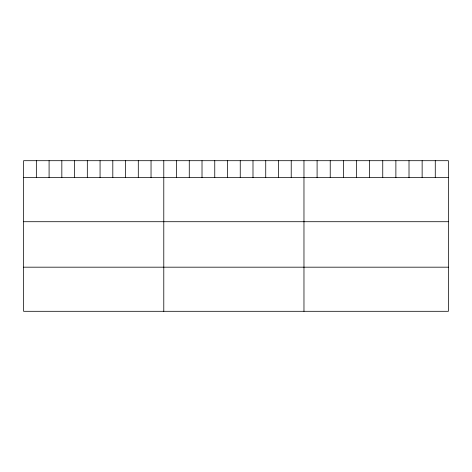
<?xml version="1.0" encoding="UTF-8"?>
<svg xmlns="http://www.w3.org/2000/svg" width="472" height="472" viewBox="0 0 472 472"><rect width="100%" height="100%" fill="white"/><g stroke="black" fill="none" stroke-linecap="round" stroke-linejoin="round"><path stroke-width="0.71" d="M448.4 177.59L448.4 311.302L23.6 311.302L23.6 160.698L448.4 160.698L448.4 177.59L23.6 177.59M23.6 221.716L448.4 221.716M23.6 267.181L448.4 267.181M435.272 160.698L435.272 177.59M422.139 160.698L422.139 177.59M409.012 160.698L409.012 177.59M395.878 160.698L395.878 177.59M382.751 160.698L382.751 177.59M369.617 160.698L369.617 177.59M356.49 160.698L356.49 177.59M343.356 160.698L343.356 177.59M330.229 160.698L330.229 177.59M317.096 160.698L317.096 177.59M303.968 160.698L303.968 311.302M291.224 160.698L291.224 177.59M278.48 160.698L278.48 177.59M265.736 160.698L265.736 177.59M252.992 160.698L252.992 177.59M240.248 160.698L240.248 177.59M227.504 160.698L227.504 177.59M214.76 160.698L214.76 177.59M202.016 160.698L202.016 177.59M189.272 160.698L189.272 177.59M176.528 160.698L176.528 177.59M163.784 160.698L163.784 311.302M151.04 160.698L151.04 177.59M138.296 160.698L138.296 177.59M125.552 160.698L125.552 177.59M112.808 160.698L112.808 177.59M100.064 160.698L100.064 177.59M87.32 160.698L87.32 177.59M74.576 160.698L74.576 177.59M61.832 160.698L61.832 177.59M49.088 160.698L49.088 177.59M36.344 160.698L36.344 177.59"/></g></svg>
